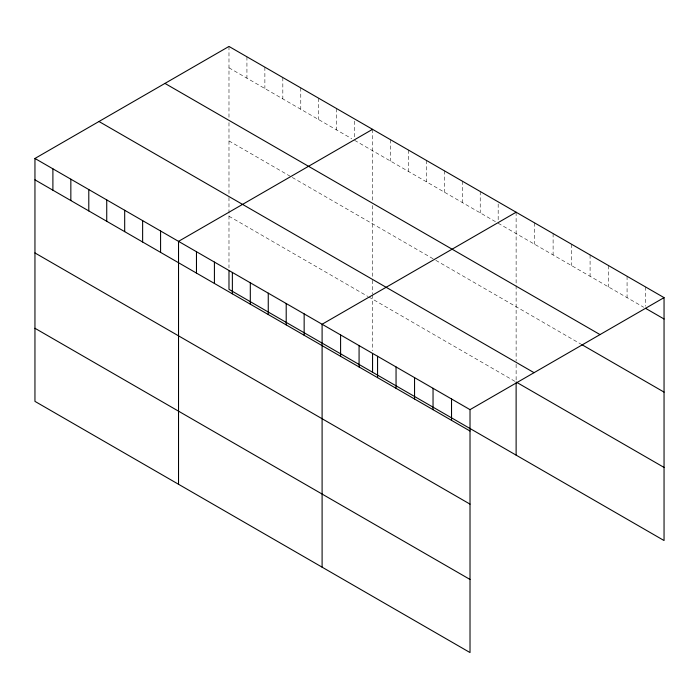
<?xml version="1.0" encoding="UTF-8"?>
<svg xmlns="http://www.w3.org/2000/svg" width="699" height="699" viewBox="0 0 699 699"><rect width="100%" height="100%" fill="white"/><g stroke="black" fill="none" stroke-linecap="round" stroke-linejoin="round"><path stroke-width="0.52" stroke-dasharray="3.5 2.62" d="M228.984 67.812L351.772 138.708M354.611 140.342L496.29 222.142M498.177 223.234L643.709 307.254M228.984 140.918L291.326 176.917M292.269 177.459L434.892 259.801M435.835 260.351L580.843 344.065M228.984 216.244L367.831 296.411M368.775 296.953L515.18 381.479M645.561 286.948L645.561 306.188M627.073 276.271L627.073 297.652M608.576 265.603L608.576 286.974M590.087 254.925L590.087 276.297M571.599 244.248L571.599 265.62M553.11 233.571L553.11 254.952M534.621 222.894L534.621 244.274M516.124 212.225L516.124 361.103M516.124 364.24L516.124 380.981M498.177 203.994L498.177 220.028M480.23 191.5L480.23 212.872M462.284 181.137L462.284 202.509M444.337 170.774L444.337 192.155M426.39 160.412L426.39 181.792M408.443 150.058L408.443 171.43M390.496 139.695L390.496 161.067M372.558 129.332L372.558 202.308M372.558 205.532L372.558 278.211M372.558 280.308L372.558 293.903M372.558 294.952L372.558 350.741M354.611 121.11L354.611 138.21M336.665 108.607L336.665 129.979M318.718 98.244L318.718 119.625M300.771 87.882L300.771 109.262M282.824 77.528L282.824 98.9M264.877 67.165L264.877 88.537M246.93 56.802L246.93 78.174M228.984 46.44L228.984 118.341M228.984 122.648L228.984 195.318M228.984 197.415L228.984 267.848"/><path stroke-width="1.05" d="M34.95 158.463L470.016 409.649L470.016 652.56L34.95 401.375L34.95 158.463L228.984 46.44L664.05 297.625L664.05 540.537L228.984 289.351L228.984 271.072M372.558 129.332L178.525 241.356L178.525 484.267M516.124 212.225L322.099 324.249L322.099 567.16M470.016 409.649L664.05 297.625M645.561 308.32L664.05 318.997M164.955 83.408L600.022 334.594M581.769 344.598L664.05 392.104M98.978 121.495L534.045 372.681M516.124 382.03L664.05 467.43M34.95 179.835L470.016 431.021M34.95 252.942L470.016 504.128M34.95 328.268L470.016 579.454M516.124 383.104L516.124 455.136M451.528 398.972L451.528 420.344M433.039 388.294L433.039 409.675M414.551 377.626L414.551 398.998M396.053 366.949L396.053 388.321M377.565 356.272L377.565 377.643M372.558 353.965L372.558 372.244M359.076 345.594L359.076 366.966M340.588 334.917L340.588 356.298M304.152 313.886L304.152 335.258M286.206 303.523L286.206 324.895M268.259 293.161L268.259 314.533M250.312 282.798L250.312 304.17M232.365 272.435L232.365 293.816M214.418 262.081L214.418 283.453M196.471 251.719L196.471 273.091M160.578 230.993L160.578 252.365M142.631 220.631L142.631 242.003M124.684 210.268L124.684 231.649M106.737 199.905L106.737 221.286M88.79 189.551L88.79 210.923M70.844 179.189L70.844 200.561M52.897 168.826L52.897 190.198"/></g></svg>
